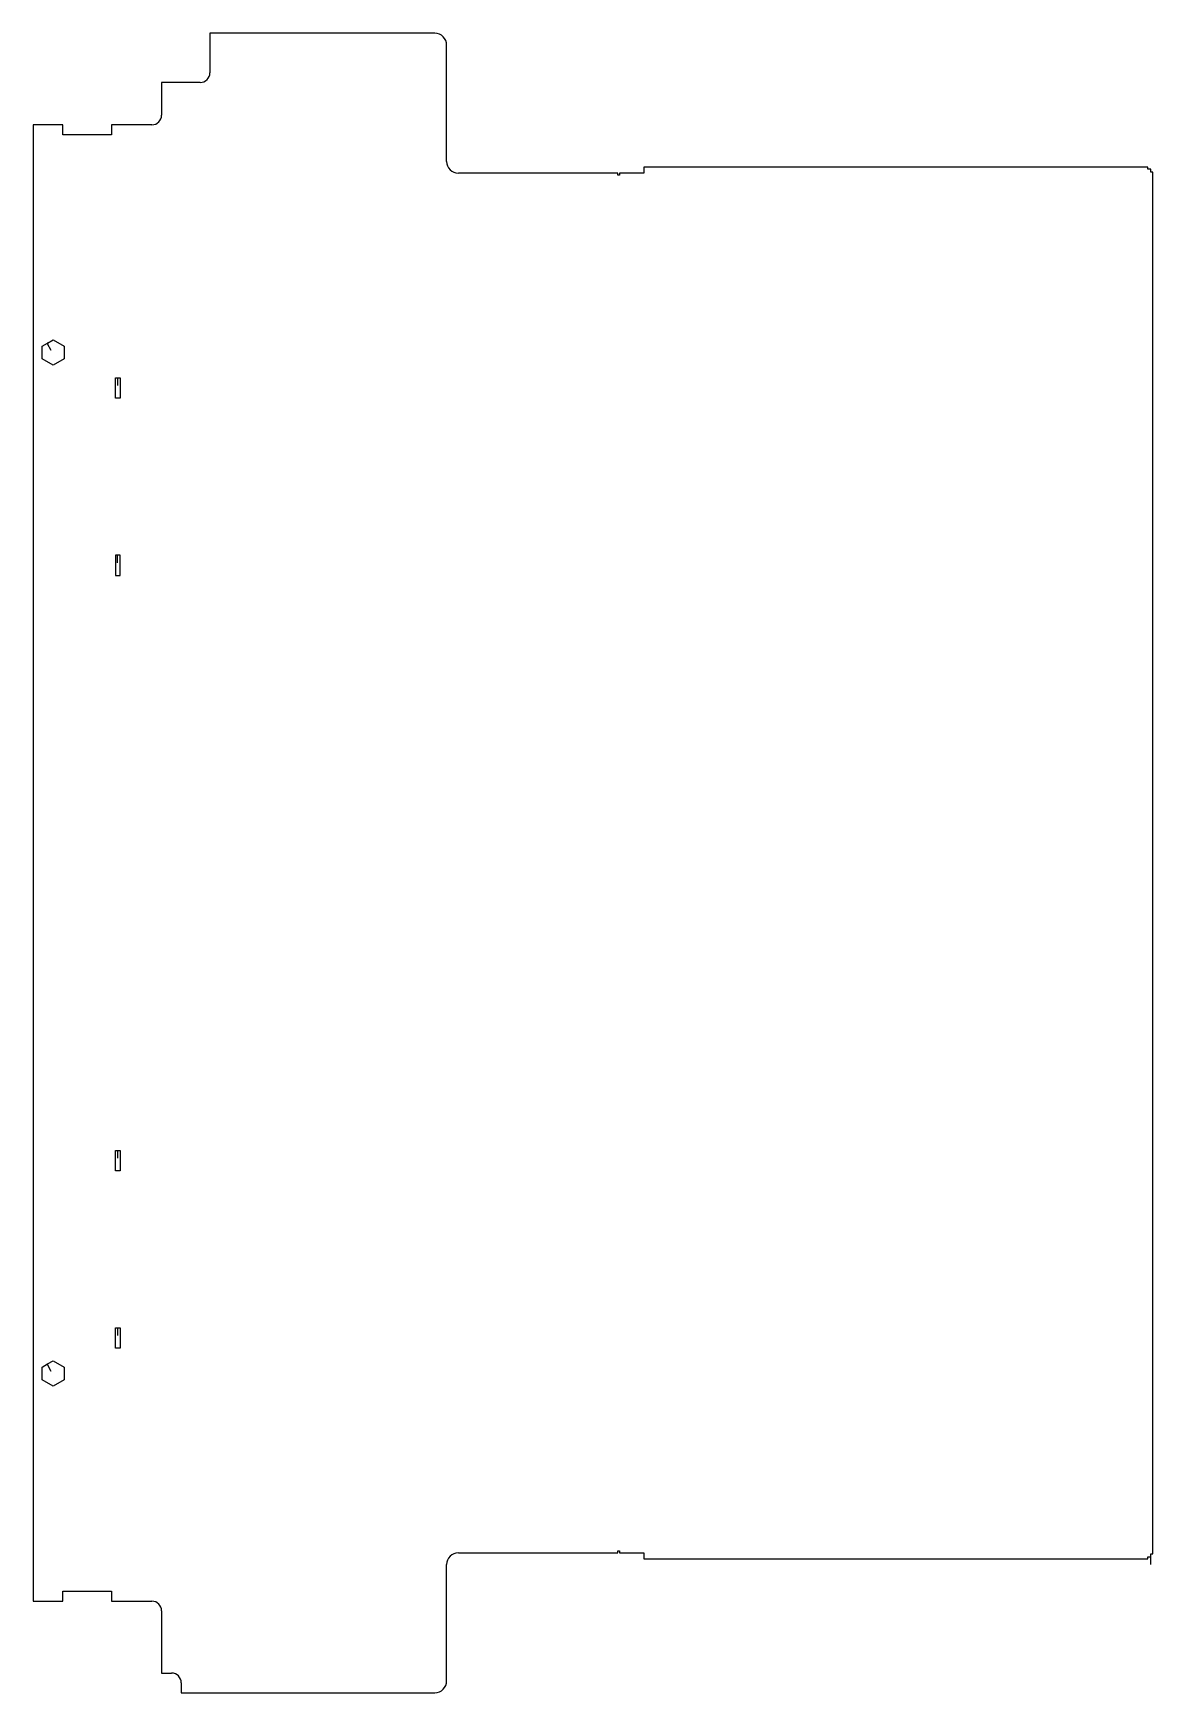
# Model space of a CAD drawing. Extents: x 672 to 1240, y 796 to 1638.
import ezdxf

# ---------------------------------------------------------------- set-up
doc = ezdxf.new("R2010")
doc.units = 0

msp = doc.modelspace()

# ---------------------------------------------------------------- linework, layer by layer
for p, q in [((875.66, 1638.06), (761.6, 1638.06)), ((761.6, 1638.06), (761.6, 1618)), ((881.72, 1573), (881.72, 1632)), ((756.66, 1613.06), (737.1, 1613.06)), ((737.1, 1613.06), (737.1, 1596.5)), ((687.06, 1591.56), (671.94, 1591.56)), ((671.94, 1591.56), (671.94, 842.44)), ((687.06, 1586.56), (687.06, 1591.56)), ((711.6, 1586.56), (687.06, 1586.56)), ((732.16, 1591.56), (711.6, 1591.56)), ((711.6, 1591.56), (711.6, 1586.56)), ((968.54, 1567.06), (887.66, 1567.06)), ((968.54, 1566.06), (968.54, 1567.06)), ((981.75, 1567.06), (969.42, 1567.06)), ((969.42, 1567.06), (969.42, 1566.06)), ((1237.53, 1570.06), (981.75, 1570.06)), ((981.75, 1570.06), (981.75, 1567.06)), ((1237.53, 1569.06), (1237.53, 1570.06)), ((1239.03, 1569.06), (1237.53, 1569.06)), ((1239.03, 1567.56), (1239.03, 1569.06)), ((1240.03, 1567.56), (1239.03, 1567.56)), ((1240.03, 866.44), (1240.03, 1567.56)), ((969.42, 1566.06), (968.54, 1566.06)), ((679.2, 1480.84), (682, 1482.45)), ((682, 1482.45), (687.59, 1479.23)), ((676.41, 1479.23), (679.21, 1480.84)), ((676.41, 1472.77), (676.41, 1479.23)), ((681.12, 1477.05), (679.12, 1480.51)), ((687.59, 1479.23), (687.59, 1472.77)), ((682, 1469.55), (676.41, 1472.77)), ((687.59, 1472.77), (682, 1469.55)), ((713.64, 1452.81), (713.64, 1463.19)), ((713.64, 1463.19), (714.83, 1463.19)), ((714.89, 1459.25), (714.89, 1463.19)), ((714.89, 1463.19), (716.02, 1463.19)), ((716.02, 1463.19), (716.02, 1452.81)), ((716.02, 1452.81), (713.64, 1452.81)), ((714.77, 1373.19), (713.64, 1373.19)), ((713.64, 1373.19), (713.64, 1362.81)), ((714.77, 1369.25), (714.77, 1373.19)), ((716.02, 1373.19), (714.83, 1373.19)), ((716.02, 1362.81), (716.02, 1373.19)), ((713.64, 1362.81), (716.02, 1362.81)), ((713.64, 1060.81), (713.64, 1071.19)), ((713.64, 1071.19), (714.83, 1071.19)), ((714.89, 1067.25), (714.89, 1071.19)), ((714.89, 1071.19), (716.02, 1071.19)), ((716.02, 1071.19), (716.02, 1060.81)), ((716.02, 1060.81), (713.64, 1060.81)), ((713.64, 970.81), (713.64, 981.19)), ((713.64, 981.19), (714.83, 981.19)), ((714.89, 977.25), (714.89, 981.19)), ((714.89, 981.19), (716.02, 981.19)), ((716.02, 981.19), (716.02, 970.81)), ((716.02, 970.81), (713.64, 970.81)), ((676.41, 961.23), (679.21, 962.84)), ((676.41, 954.77), (676.41, 961.23)), ((681.12, 959.05), (679.12, 962.51)), ((679.2, 962.84), (682, 964.45)), ((682, 964.45), (687.59, 961.23)), ((687.59, 961.23), (687.59, 954.77)), ((682, 951.55), (676.41, 954.77)), ((687.59, 954.77), (682, 951.55)), ((968.54, 866.94), (968.54, 867.94)), ((968.54, 867.94), (969.42, 867.94)), ((969.42, 867.94), (969.42, 866.94)), ((881.72, 802), (881.72, 861)), ((887.66, 866.94), (968.54, 866.94)), ((969.42, 866.94), (981.75, 866.94)), ((981.75, 866.94), (981.75, 863.94)), ((981.75, 863.94), (1237.53, 863.94)), ((1237.53, 863.94), (1237.53, 864.94)), ((1237.53, 864.94), (1238.97, 864.94)), ((1239.03, 865), (1239.03, 866.44)), ((1239.03, 866.44), (1240.03, 866.44)), ((1239.03, 861), (1239.03, 865)), ((671.94, 842.44), (687.06, 842.44)), ((687.06, 842.44), (687.06, 847.44)), ((687.06, 847.44), (711.6, 847.44)), ((711.6, 847.44), (711.6, 842.44)), ((711.6, 842.44), (732.16, 842.44)), ((737.1, 837.5), (737.1, 805.94)), ((737.1, 805.94), (742.16, 805.94)), ((747.1, 801), (747.1, 795.94)), ((747.1, 795.94), (875.66, 795.94))]:
    msp.add_line(p, q)
for centre, radius, start, end in [((875.66, 1632), 6.06, 0, 90), ((756.66, 1618), 4.94, 270, 0), ((732.16, 1596.5), 4.94, 270, 0), ((887.66, 1573), 5.94, 180, 270), ((679.32, 1480.63), 0.233, 119.74488, 210.96376), ((679.32, 962.63), 0.233, 119.74488, 210.96376), ((887.66, 861), 5.94, 90, 180), ((732.16, 837.5), 4.94, 0, 90), ((742.16, 801), 4.94, 0, 90), ((875.66, 802), 6.06, 270, 0)]:
    msp.add_arc(centre, radius, start, end)

doc.saveas('drawing.dxf')
